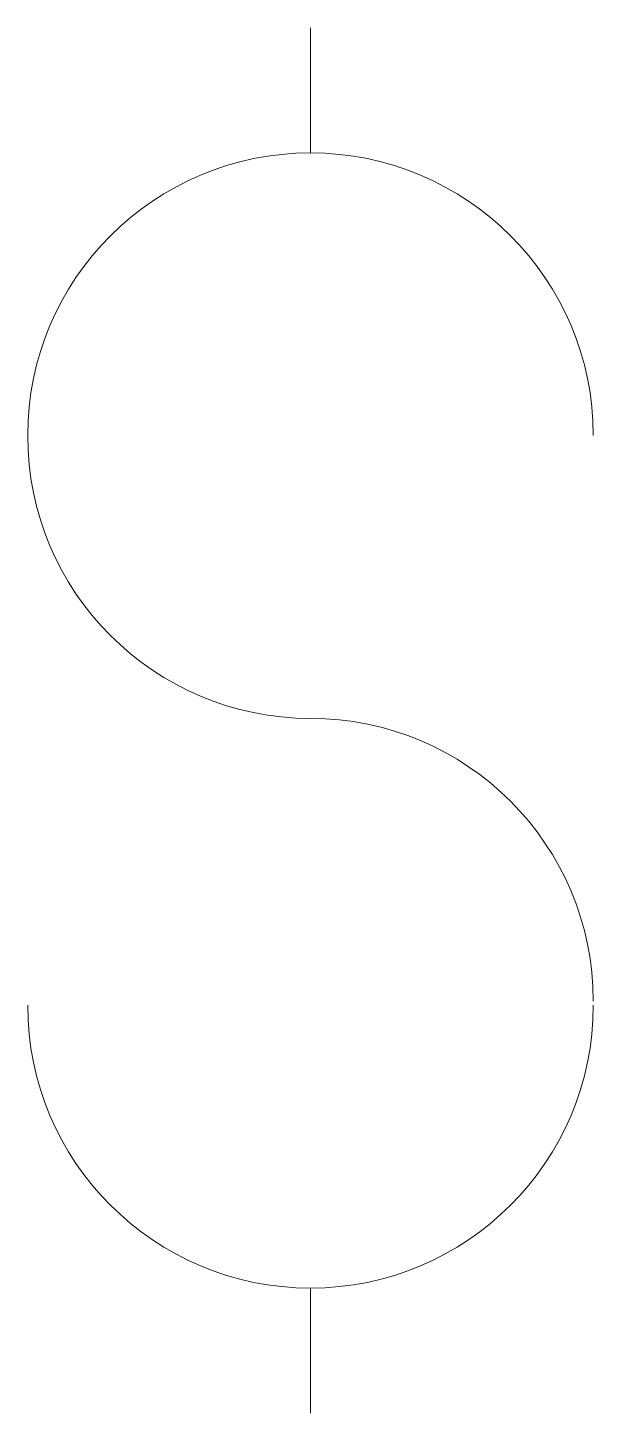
# Model space of a CAD drawing. Header units: inches. Extents: x 278.26 to 280.09, y 157.86 to 162.35.
import ezdxf

# ---------------------------------------------------------------- set-up
doc = ezdxf.new("R2010")
doc.units = ezdxf.units.IN
doc.header["$MEASUREMENT"] = 0
doc.layers.add('E102-2nd-floor-electrical', color=7, linetype='Continuous', lineweight=9)

msp = doc.modelspace()

# ---------------------------------------------------------------- linework, layer by layer
at = {"layer": 'E102-2nd-floor-electrical'}
for p, q in [((279.1758, 161.9468), (279.1758, 162.3523)), ((279.1758, 158.2694), (279.1758, 157.8638))]:
    msp.add_line(p, q, dxfattribs=at)
for centre, start, end in [((279.1758, 161.0308), 360, 270), ((279.1758, 159.1989), 0, 90), ((279.1758, 159.1854), 180, 0)]:
    msp.add_arc(centre, 0.916, start, end, dxfattribs=at)

doc.saveas('drawing.dxf')
